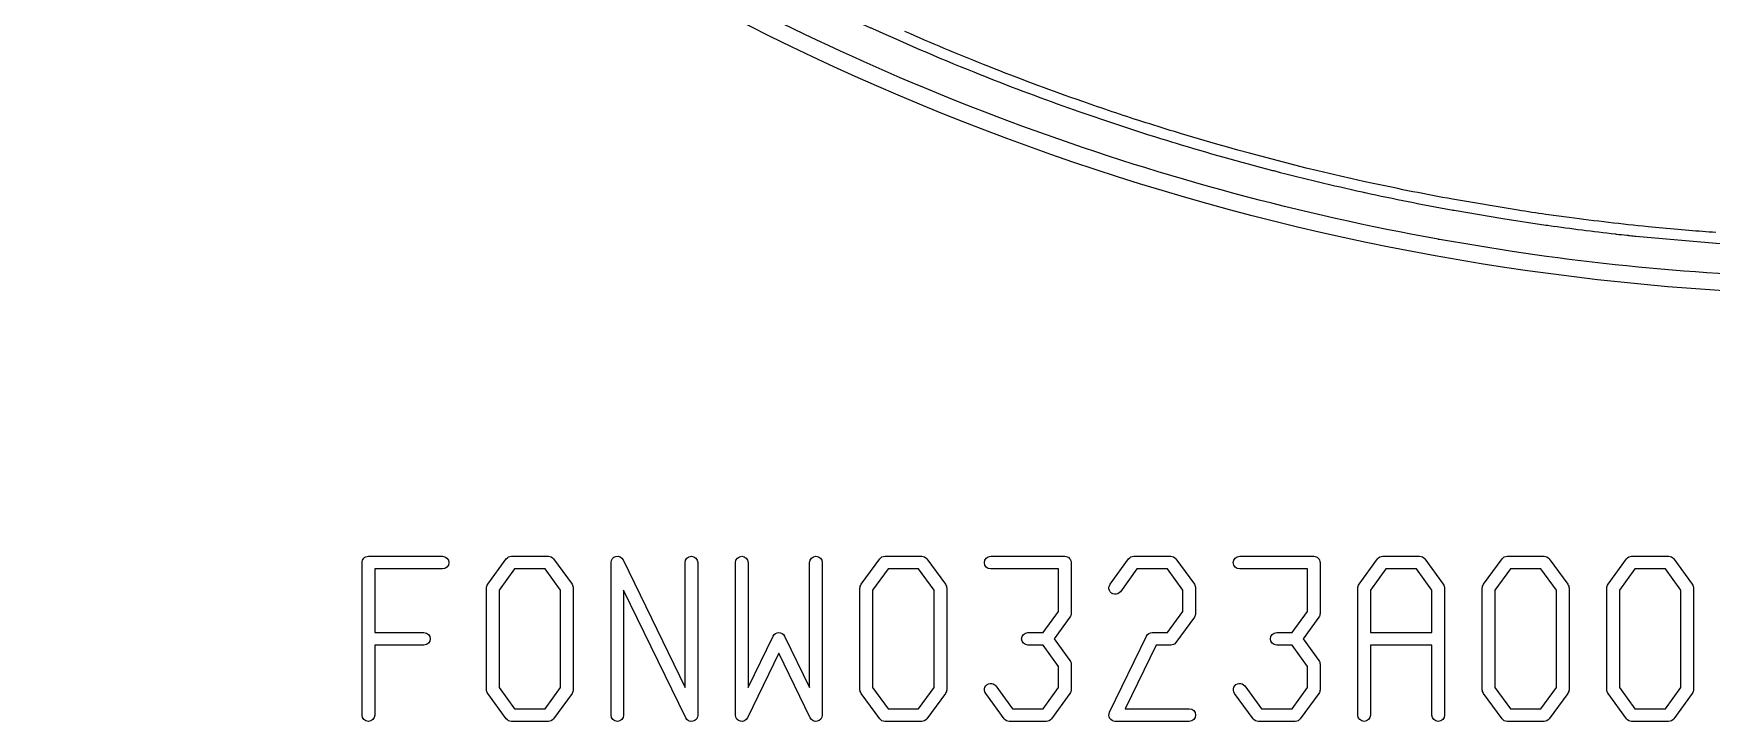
# Model space of a CAD drawing. Extents: x 3103 to 3424, y -52 to 175.
# Drawn here: x 3162.12 to 3182.34, y -25.82 to -17.54 of the extents above; entities that cross this region are included whole.
import ezdxf

# ---------------------------------------------------------------- set-up
doc = ezdxf.new("R2010")
doc.units = 0
doc.layers.add('gbr-dxf_layer0', color=7, linetype='Continuous')
doc.layers.add('gbr-outline-dxf_layer1', color=2, linetype='Continuous')

msp = doc.modelspace()

# ---------------------------------------------------------------- linework, layer by layer
at = {"layer": 'gbr-dxf_layer0', "linetype": 'Continuous'}
for points in [[(3185.189, -20.491), (3184.364, -20.491, -0.037066), (3179.935, -20.162), (3179.058, -20.018, -0.066754), (3179.051, -20.017, -0.064721), (3179.045, -20.015, -0.084374), (3169.591, -16.6, -0.000313), (3169.568, -16.587, -0.058015), (3169.563, -16.585, -0.056518), (3169.558, -16.582, -0.010789), (3168.447, -15.919, -0.000308), (3168.425, -15.905, -0.054309), (3168.421, -15.903, -0.05371), (3168.416, -15.9, -0.009533), (3167.46, -15.273, 0.096225), (3166.692, -14.931, -0.060789), (3166.686, -14.93, -0.060727), (3166.68, -14.928), (3166.488, -14.894, 0.033416), (3166.195, -14.874), (3160.755, -14.874)], [(3171.222, -17), (3171.499, -17.137, 0.006492), (3172.195, -17.465, -0.049044), (3172.227, -17.479, 0.01195), (3173.53, -18.034, -0.040438), (3173.556, -18.045, 0.009922), (3174.658, -18.457, -0.046598), (3174.689, -18.468, 0.010228), (3175.841, -18.846, -0.047986), (3175.874, -18.855, 0.010282), (3177.047, -19.186, -0.041066), (3177.075, -19.193, 0.009148), (3178.129, -19.445, -0.04044), (3178.157, -19.451)], [(3182.389, -19.934, -0.002748), (3182.066, -19.909), (3181.572, -19.864, -0.008098), (3180.623, -19.754), (3180.34, -19.715, -0.002861), (3180.006, -19.666), (3179.215, -19.533, -0.008237), (3178.261, -19.343), (3178.144, -19.318, -0.019212), (3175.95, -18.745), (3175.864, -18.719, -0.003496), (3175.47, -18.596, -0.006342), (3174.761, -18.358), (3174.682, -18.33, -0.009518), (3173.63, -17.937), (3173.565, -17.911, -0.008708), (3172.617, -17.514)], [(3178.161, -19.452, -0.052457), (3178.164, -19.453, 0.008935), (3179.202, -19.66)], [(3179.209, -19.661, -0.03565), (3179.234, -19.666), (3179.824, -19.766), (3180.34, -19.844, -0.035515), (3180.365, -19.847), (3180.379, -19.849, 0.006788), (3181.177, -19.95, -0.060613), (3181.183, -19.951, -0.054998), (3181.188, -19.952, 0.001121), (3181.318, -19.966, -0.085237), (3181.327, -19.967, -0.079364), (3181.335, -19.968, 0.000684), (3181.412, -19.976, -0.062057), (3181.418, -19.976, -0.057425), (3181.424, -19.977), (3182.485, -20.068)], [(3169.075, -25.743), (3169.075, -23.907, -0.796906), (3169.22, -23.874), (3169.968, -25.412)], [(3169.968, -25.412), (3169.968, -23.907, -1), (3170.12, -23.907), (3170.12, -25.743, -0.796906), (3169.975, -25.776), (3169.227, -24.238)], [(3170.575, -25.743), (3170.575, -23.907, -1), (3170.727, -23.907), (3170.727, -25.412)], [(3171.468, -25.412), (3171.468, -23.907, -1), (3171.62, -23.907), (3171.62, -25.743, -0.796906), (3171.475, -25.776), (3171.098, -24.999)], [(3175.083, -25.709), (3175.529, -24.792, -0.287727), (3175.598, -24.749), (3175.782, -24.749), (3175.968, -24.494), (3175.968, -24.238), (3175.782, -23.984), (3175.413, -23.984), (3175.213, -24.258, -1), (3175.09, -24.168), (3175.313, -23.862, -0.240361), (3175.375, -23.831), (3175.82, -23.831, -0.240361), (3175.882, -23.862), (3176.105, -24.168, -0.159612), (3176.12, -24.213), (3176.12, -24.519, -0.159612), (3176.105, -24.564), (3175.882, -24.87, -0.240361), (3175.82, -24.901), (3175.645, -24.901), (3175.273, -25.667)], [(3169.227, -24.238), (3169.227, -25.743, -1), (3169.075, -25.743)], [(3170.727, -25.412), (3171.029, -24.792, -0.625713), (3171.166, -24.792), (3171.468, -25.412)], [(3171.098, -24.999), (3170.72, -25.776, -0.796918), (3170.575, -25.743)], [(3175.273, -25.667), (3176.044, -25.667, -1), (3176.044, -25.819), (3175.151, -25.819, -0.554724), (3175.083, -25.709)]]:
    msp.add_lwpolyline(points, format="xyb", dxfattribs=at)
for points in [[(3166.075, -25.743), (3166.075, -23.907, -0.414239), (3166.151, -23.831), (3167.044, -23.831, -1), (3167.044, -23.984), (3166.227, -23.984), (3166.227, -24.749), (3166.821, -24.749, -1), (3166.821, -24.901), (3166.227, -24.901), (3166.227, -25.743, -1)], [(3167.575, -25.437), (3167.575, -24.213, -0.159612), (3167.59, -24.168), (3167.813, -23.862, -0.240361), (3167.875, -23.831), (3168.32, -23.831, -0.240361), (3168.382, -23.862), (3168.605, -24.168, -0.159612), (3168.62, -24.213), (3168.62, -25.437, -0.159612), (3168.605, -25.482), (3168.382, -25.788, -0.240361), (3168.32, -25.819), (3167.875, -25.819, -0.240361), (3167.813, -25.788), (3167.59, -25.482, -0.159612)], [(3172.075, -25.437), (3172.075, -24.213, -0.159612), (3172.09, -24.168), (3172.313, -23.862, -0.240361), (3172.375, -23.831), (3172.82, -23.831, -0.240361), (3172.882, -23.862), (3173.105, -24.168, -0.159612), (3173.12, -24.213), (3173.12, -25.437, -0.159612), (3173.105, -25.482), (3172.882, -25.788, -0.240361), (3172.82, -25.819), (3172.375, -25.819, -0.240361), (3172.313, -25.788), (3172.09, -25.482, -0.159612)], [(3173.59, -25.482, -1), (3173.713, -25.392), (3173.913, -25.667), (3174.282, -25.667), (3174.468, -25.412), (3174.468, -25.156), (3174.282, -24.901), (3174.098, -24.901, -1), (3174.098, -24.749), (3174.282, -24.749), (3174.468, -24.494), (3174.468, -23.984), (3173.651, -23.984, -1), (3173.651, -23.831), (3174.544, -23.831, -0.414239), (3174.62, -23.907), (3174.62, -24.519, -0.159612), (3174.605, -24.564), (3174.415, -24.825), (3174.605, -25.086, -0.159612), (3174.62, -25.131), (3174.62, -25.437, -0.159612), (3174.605, -25.482), (3174.382, -25.788, -0.240361), (3174.32, -25.819), (3173.875, -25.819, -0.240361), (3173.813, -25.788)], [(3176.59, -25.482, -1), (3176.713, -25.392), (3176.913, -25.667), (3177.282, -25.667), (3177.468, -25.412), (3177.468, -25.156), (3177.282, -24.901), (3177.098, -24.901, -1), (3177.098, -24.749), (3177.282, -24.749), (3177.468, -24.494), (3177.468, -23.984), (3176.651, -23.984, -1), (3176.651, -23.831), (3177.544, -23.831, -0.414239), (3177.62, -23.907), (3177.62, -24.519, -0.159612), (3177.605, -24.564), (3177.415, -24.825), (3177.605, -25.086, -0.159612), (3177.62, -25.131), (3177.62, -25.437, -0.159612), (3177.605, -25.482), (3177.382, -25.788, -0.240361), (3177.32, -25.819), (3176.875, -25.819, -0.240361), (3176.813, -25.788)], [(3178.075, -25.743), (3178.075, -24.213, -0.159612), (3178.09, -24.168), (3178.313, -23.862, -0.240361), (3178.375, -23.831), (3178.82, -23.831, -0.240361), (3178.882, -23.862), (3179.105, -24.168, -0.159612), (3179.12, -24.213), (3179.12, -25.743, -1), (3178.968, -25.743), (3178.968, -24.901), (3178.227, -24.901), (3178.227, -25.743, -1)], [(3179.575, -25.437), (3179.575, -24.213, -0.159612), (3179.59, -24.168), (3179.813, -23.862, -0.240361), (3179.875, -23.831), (3180.32, -23.831, -0.240361), (3180.382, -23.862), (3180.605, -24.168, -0.159612), (3180.62, -24.213), (3180.62, -25.437, -0.159612), (3180.605, -25.482), (3180.382, -25.788, -0.240361), (3180.32, -25.819), (3179.875, -25.819, -0.240361), (3179.813, -25.788), (3179.59, -25.482, -0.159612)], [(3181.075, -25.437), (3181.075, -24.213, -0.159612), (3181.09, -24.168), (3181.313, -23.862, -0.240361), (3181.375, -23.831), (3181.82, -23.831, -0.240361), (3181.882, -23.862), (3182.105, -24.168, -0.159612), (3182.12, -24.213), (3182.12, -25.437, -0.159612), (3182.105, -25.482), (3181.882, -25.788, -0.240361), (3181.82, -25.819), (3181.375, -25.819, -0.240361), (3181.313, -25.788), (3181.09, -25.482, -0.159612)]]:
    msp.add_lwpolyline(points, format="xyb", close=True, dxfattribs=at)
for points in [[(3167.727, -25.412), (3167.913, -25.667), (3168.282, -25.667), (3168.468, -25.412), (3168.468, -24.238), (3168.282, -23.984), (3167.913, -23.984), (3167.727, -24.238)], [(3172.227, -25.412), (3172.413, -25.667), (3172.782, -25.667), (3172.968, -25.412), (3172.968, -24.238), (3172.782, -23.984), (3172.413, -23.984), (3172.227, -24.238)], [(3178.227, -24.749), (3178.968, -24.749), (3178.968, -24.238), (3178.782, -23.984), (3178.413, -23.984), (3178.227, -24.238)], [(3179.727, -25.412), (3179.913, -25.667), (3180.282, -25.667), (3180.468, -25.412), (3180.468, -24.238), (3180.282, -23.984), (3179.913, -23.984), (3179.727, -24.238)], [(3181.227, -25.412), (3181.413, -25.667), (3181.782, -25.667), (3181.968, -25.412), (3181.968, -24.238), (3181.782, -23.984), (3181.413, -23.984), (3181.227, -24.238)]]:
    msp.add_lwpolyline(points, close=True, dxfattribs=at)
at = {"layer": 'gbr-outline-dxf_layer1', "linetype": 'Continuous'}
msp.add_lwpolyline([(3140.479, -14.077), (3140.479, -2.478, -0.414215), (3141.479, -1.478), (3166.349, -1.478, -0.152268), (3174.93, -4.153, 0.152268), (3184.364, -7.094), (3189.864, -7.094, 0.101585), (3196.404, -5.751, -0.145892), (3204.975, -4.759), (3222.844, -7.91, -0.414233), (3223.656, -9.069), (3221.641, -20.493, -0.414154), (3220.483, -21.304), (3202.76, -18.178, 0.144694), (3201.633, -18.306, -0.100411), (3189.864, -20.694), (3184.364, -20.694, -0.151026), (3167.323, -15.426, 0.151038), (3166.194, -15.077), (3141.479, -15.077, -0.414215)], format="xyb", close=True, dxfattribs=at)

doc.saveas('drawing.dxf')
